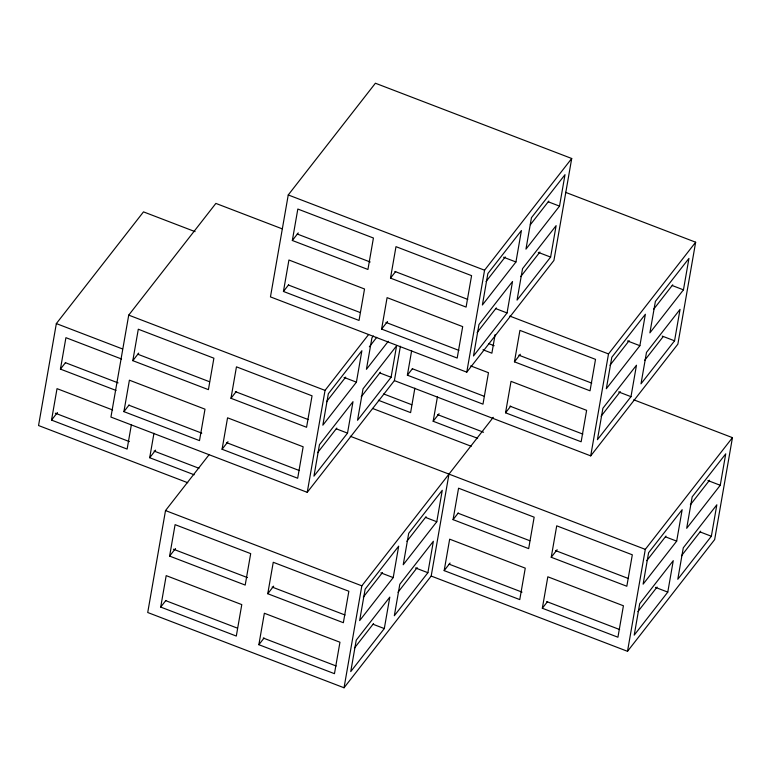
<?xml version="1.0" encoding="UTF-8"?>
<svg xmlns="http://www.w3.org/2000/svg" width="771" height="771" viewBox="0 0 771 771"><rect width="100%" height="100%" fill="white"/><g stroke="black" fill="none" stroke-linecap="round" stroke-linejoin="round"><path stroke-width="1.16" d="M195.092 231.647L143.493 211.871L56.341 323.589L38.55 425.534L187.748 482.733M131.398 424.619L127.128 449.079L51.532 420.099L57.025 388.651L112.614 409.96M116.016 390.425L60.427 369.116L65.921 337.679L121.51 358.987M282.061 228.785L215.87 203.409L128.718 315.127L110.928 417.072L307.243 492.332L394.395 380.614L400.4 346.237M123.909 411.637L129.403 380.19L204.999 409.17L199.506 440.617L123.909 411.637L129.085 405.006M132.814 360.664L138.298 329.217L213.895 358.197L208.411 389.644L132.814 360.664L138.722 353.089M194.167 474.772L149.699 457.723L153.959 433.263M209.086 454.707L165.514 510.566L147.724 612.511L344.039 687.771L431.191 576.053L448.982 474.107M160.705 607.076L166.189 575.629L241.786 604.609L236.302 636.056L160.705 607.076L165.871 600.445M169.601 556.093L175.094 524.646L250.691 553.626L245.197 585.073L169.601 556.093L175.509 548.518M222.077 449.262L227.561 417.815L303.157 446.795L297.673 478.242L222.077 449.262L227.985 441.687M230.972 398.289L236.456 366.842L312.053 395.822L306.569 427.269L230.972 398.289L236.138 391.658M288.248 194.947L270.457 296.893L466.773 372.152L553.925 260.434L571.716 158.489L375.4 83.229L288.248 194.947L484.564 270.207L571.716 158.489M283.439 291.457L288.932 260.01L364.529 288.99L359.035 320.437L283.439 291.457L288.614 284.827M292.334 240.485L297.828 209.037L373.424 238.017L367.931 269.465L292.334 240.485L298.242 232.909M258.863 644.701L264.357 613.253L339.953 642.233L334.46 673.681L258.863 644.701L264.039 638.07M267.759 593.728L273.252 562.281L348.849 591.261L343.355 622.708L267.759 593.728L273.666 586.153M307.243 492.332L325.044 390.386L368.615 334.527M347.519 433.129L353.002 401.681L319.445 444.703L313.961 476.15L347.519 433.129L336.301 428.83M356.414 382.156L361.898 350.709L328.34 393.73L322.856 425.178L356.414 382.156L344.078 377.424M381.597 329.082L387.09 297.645L462.687 326.625L457.193 358.062L381.597 329.082L387.505 321.517M390.492 278.109L395.986 246.662L471.582 275.642L466.089 307.089L390.492 278.109L395.668 271.488M391.09 377.27L396.583 345.822L363.025 388.844L357.532 420.291L391.09 377.27L379.872 372.971M344.039 687.771L361.83 585.825L493.295 417.304M470.676 365.888L488.467 372.711L482.983 404.158L407.377 375.178L411.647 350.718M414.865 388.16L410.606 412.62L378.359 400.255M384.305 628.567L389.798 597.12L356.241 640.142L350.747 671.589L384.305 628.567L373.087 624.269M393.21 577.595L398.694 546.147L365.136 589.169L359.652 620.607L393.21 577.595L380.864 572.863M477.635 438.314L433.167 421.265L437.436 396.805M427.886 572.708L433.369 541.261L399.812 584.283L394.328 615.73L427.886 572.708L415.54 567.976M436.781 521.736L442.265 490.289L408.707 533.31L403.223 564.758L436.781 521.736L425.563 517.437M466.773 372.152L484.564 270.207M444.173 570.617L449.666 539.17L525.263 568.15L519.77 599.597L444.173 570.617L450.081 563.042M453.069 519.635L458.562 488.197L534.158 517.177L528.665 548.624L453.069 519.635L458.244 513.014M495.127 334.547L491.879 353.185L482.983 349.774M507.048 312.949L512.532 281.502L478.974 324.524L473.49 355.971L507.048 312.949L495.83 308.651M515.944 261.976L521.427 230.529L487.87 273.551L482.386 304.998L515.944 261.976L503.598 257.244M505.545 412.803L511.028 381.356L586.625 410.336L581.141 441.783L505.545 412.803L510.71 406.182M514.44 361.83L519.924 330.383L595.52 359.363L590.037 390.81L514.44 361.83L520.348 354.255M550.619 257.09L556.113 225.652L522.545 268.665L517.062 300.112L550.619 257.09L538.283 252.368M559.515 206.117L565.008 174.67L531.45 217.692L525.957 249.139L559.515 206.117L548.297 201.819M542.331 608.242L547.824 576.795L623.421 605.775L617.928 637.222L542.331 608.242L547.506 601.621M551.226 557.269L556.72 525.822L632.316 554.802L626.823 586.249L551.226 557.269L557.134 549.694M394.395 380.614L590.711 455.873L608.512 353.928L695.654 242.21L565.529 192.326M630.986 396.67L636.47 365.223L602.912 408.245L597.429 439.692L630.986 396.67L618.65 391.938M639.882 345.697L645.375 314.25L611.808 357.272L606.324 388.719L639.882 345.697L627.546 340.965M674.558 340.811L680.051 309.364L646.493 352.386L641 383.833L674.558 340.811L662.222 336.089M683.453 289.838L688.946 258.391L655.389 301.413L649.895 332.86L683.453 289.838L672.235 285.54M695.654 242.21L677.863 344.155L590.711 455.873M431.191 576.053L627.507 651.312L645.298 549.366L732.45 437.649L633.733 399.802M667.782 592.109L673.266 560.662L639.708 603.683L634.215 635.131L667.782 592.109L655.437 587.377M676.678 541.136L682.162 509.689L648.604 552.711L643.12 584.158L676.678 541.136L665.46 536.838M711.354 536.25L716.837 504.803L683.279 547.824L677.796 579.272L711.354 536.25L700.135 531.951M720.249 485.277L725.742 453.83L692.175 496.852L686.691 528.299L720.249 485.277L707.913 480.545M732.45 437.649L714.659 539.594L627.507 651.312M60.427 369.116L65.602 362.495M51.532 420.099L57.44 412.524M149.699 457.723L155.607 450.148M373.376 336.002L371.921 337.871L366.427 369.319L388.314 341.264M326.509 401.71L345.707 377.096M369.348 346.796L376.73 337.332M317.613 452.683L336.811 428.069M361.185 396.824L380.392 372.21M407.377 375.178L412.552 368.548M486.038 281.531L505.236 256.916M530.352 224.727L548.807 201.058M477.133 332.503L496.341 307.889M520.714 276.644L539.912 252.03M433.167 421.265L439.075 413.69M363.295 597.139L382.503 572.525M406.876 541.29L426.074 516.666M354.4 648.122L373.607 623.508M397.981 592.263L417.178 567.649M609.977 365.252L629.175 340.637M653.548 309.393L672.755 284.778M601.081 416.224L620.279 391.61M644.652 360.365L663.118 336.696M646.763 560.69L665.971 536.067M690.344 504.832L709.542 480.217M637.868 611.663L657.075 587.049M681.448 555.804L700.646 531.19M297.278 234.037L370.196 261.995M394.877 271.45L467.795 299.408M509.785 316.081L608.512 353.928M488.535 343.558L494.144 345.716M518.825 355.171L591.742 383.129M288.383 285.01L360.182 312.534M385.982 322.423L458.899 350.381M412.331 368.731L484.121 396.255M509.93 406.144L582.847 434.102M383.698 393.962L411.743 404.717M437.552 414.605L483.542 432.242M372.499 408.428L471.226 446.274M128.718 315.127L325.044 390.386M137.758 354.217L209.548 381.741M235.357 391.629L308.275 419.588M56.341 323.589L122.531 348.955M350.265 436.261L645.298 549.366M65.381 362.678L118.098 382.888M458.013 513.197L529.812 540.722M555.612 550.61L628.529 578.568M128.853 405.189L201.78 433.148M226.452 442.602L299.379 470.561M55.358 413.217L129.403 441.6M154.075 451.064L198.957 468.267M449.117 564.17L522.034 592.128M546.716 601.582L619.633 629.541M165.514 510.566L361.83 585.825M173.427 549.222L247.462 577.604M272.144 587.068L345.061 615.017M165.649 600.628L237.449 628.153M263.248 638.041L336.166 665.999"/></g></svg>
